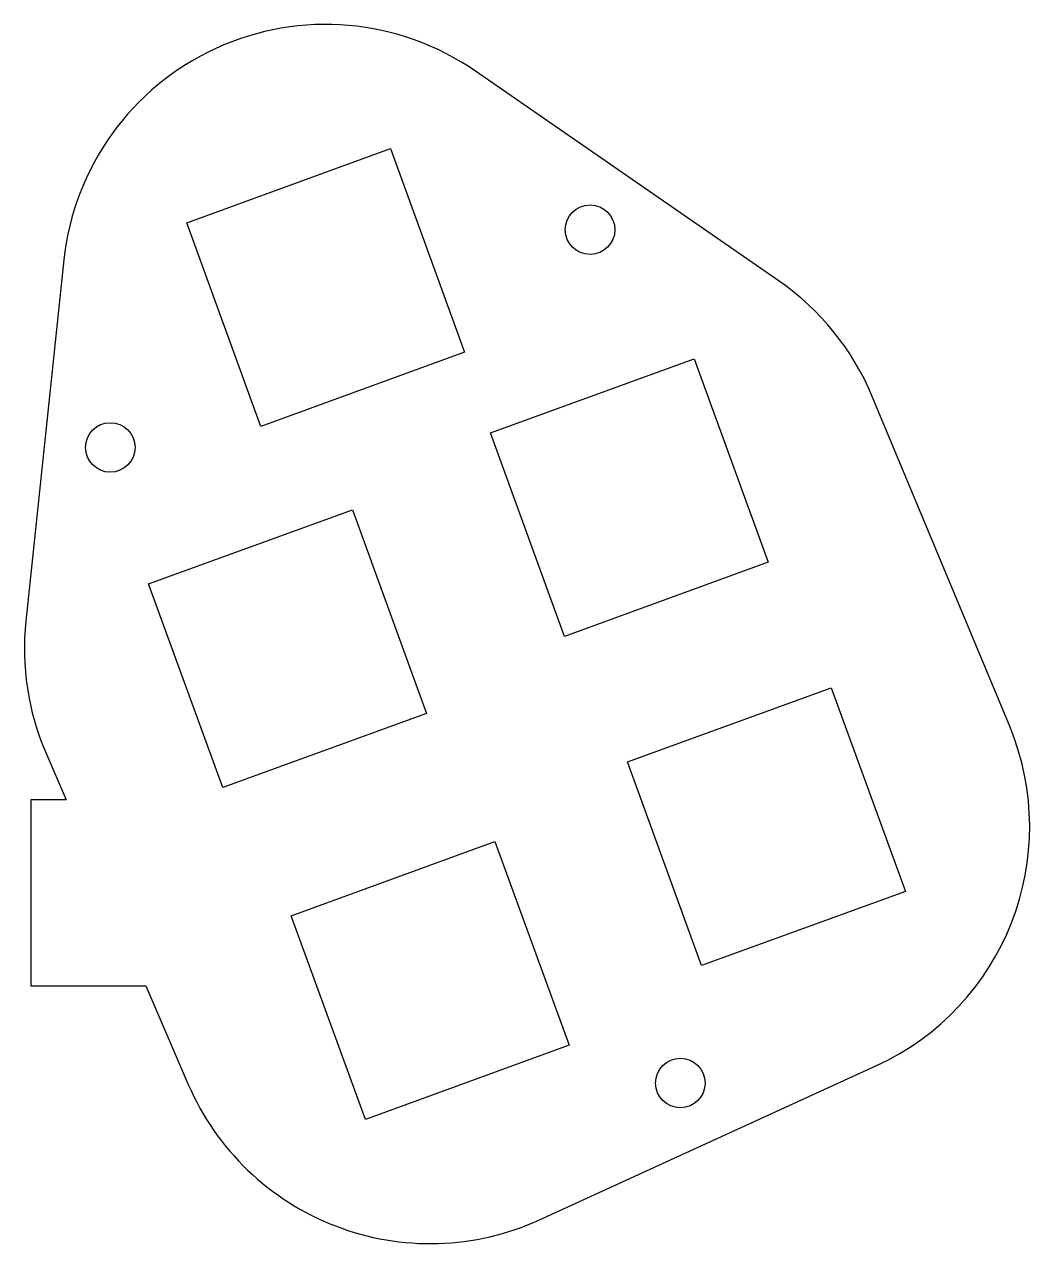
# Model space of a CAD drawing. Header units: millimetres. Extents: x 54.5 to 119.5, y 10.9 to 89.7.
import ezdxf

# ---------------------------------------------------------------- set-up
doc = ezdxf.new("R2010")
doc.units = ezdxf.units.MM
doc.layers.get('0').update_dxf_attribs({"linetype": 'CONTINUOUS'})

msp = doc.modelspace()

# ---------------------------------------------------------------- linework, layer by layer
msp.add_lwpolyline([(87.804, 12.455), (109.527, 22.389, 0.404262), (118.149, 44.388), (109.29, 65.646, 0.143696), (103.269, 73.089), (83.655, 86.654, 0.569531), (57.079, 74.455), (54.619, 51.124, 0.128433), (55.907, 42.63), (57.218, 39.577), (54.95, 39.577), (54.95, 27.577), (62.376, 27.577), (65.115, 21.203, 0.420972)], format="xyb", close=True)
for points in [[(82.957, 68.489), (69.801, 63.701), (65.013, 76.857), (78.169, 81.645)], [(89.415, 50.135), (84.626, 63.291), (97.782, 68.079), (102.57, 54.924)], [(80.497, 45.158), (67.342, 40.37), (62.553, 53.526), (75.709, 58.314)], [(93.485, 42.033), (106.64, 46.821), (111.429, 33.666), (98.273, 28.877)], [(84.917, 36.887), (89.706, 23.731), (76.55, 18.943), (71.762, 32.099)]]:
    msp.add_lwpolyline(points, close=True)
for centre in [(91.067, 76.409), (60.075, 62.344), (96.898, 21.287)]:
    msp.add_circle(centre, 1.6)

doc.saveas('drawing.dxf')
